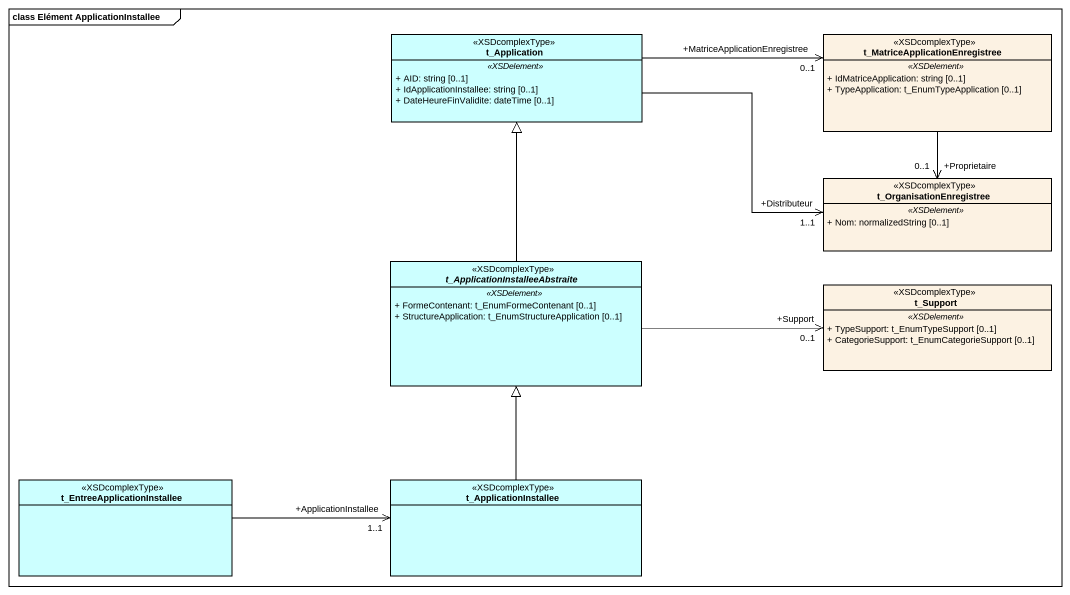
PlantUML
@startuml
mainframe class Elément ApplicationInstallee
hide circle
hide empty members
skinparam classAttributeIconSize 0
class t_Application <<XSDcomplexType>> #CCFFFF {
  .. <<XSDelement>> ..
  + AID: string [0..1]
  + IdApplicationInstallee: string [0..1]
  + DateHeureFinValidite: dateTime [0..1]
}
class "t_MatriceApplicationEnregistree" as t_MatriceApplicationEnregist <<XSDcomplexType>> {
  .. <<XSDelement>> ..
  + IdMatriceApplication: string [0..1]
  + TypeApplication: t_EnumTypeApplication [0..1]
}
class t_OrganisationEnregistree <<XSDcomplexType>> {
  .. <<XSDelement>> ..
  + Nom: normalizedString [0..1]
}
abstract class "t_ApplicationInstalleeAbstraite" as t_ApplicationInstalleeAbstra <<XSDcomplexType>> #CCFFFF {
  .. <<XSDelement>> ..
  + FormeContenant: t_EnumFormeContenant [0..1]
  + StructureApplication: t_EnumStructureApplication [0..1]
}
class t_Support <<XSDcomplexType>> {
  .. <<XSDelement>> ..
  + TypeSupport: t_EnumTypeSupport [0..1]
  + CategorieSupport: t_EnumCategorieSupport [0..1]
}
class t_EntreeApplicationInstallee <<XSDcomplexType>> #CCFFFF
class t_ApplicationInstallee <<XSDcomplexType>> #CCFFFF
t_Application -right-> "+MatriceApplicationEnregistree\n0..1" t_MatriceApplicationEnregist
t_Application -right-> "+Distributeur\n1..1" t_OrganisationEnregistree
t_MatriceApplicationEnregist --> "+Proprietaire\n0..1" t_OrganisationEnregistree
t_ApplicationInstalleeAbstra -up-|> t_Application
t_ApplicationInstalleeAbstra -right-> "+Support\n0..1" t_Support
t_EntreeApplicationInstallee -right-> "+ApplicationInstallee\n1..1" t_ApplicationInstallee
t_ApplicationInstallee -up-|> t_ApplicationInstalleeAbstra
@enduml
